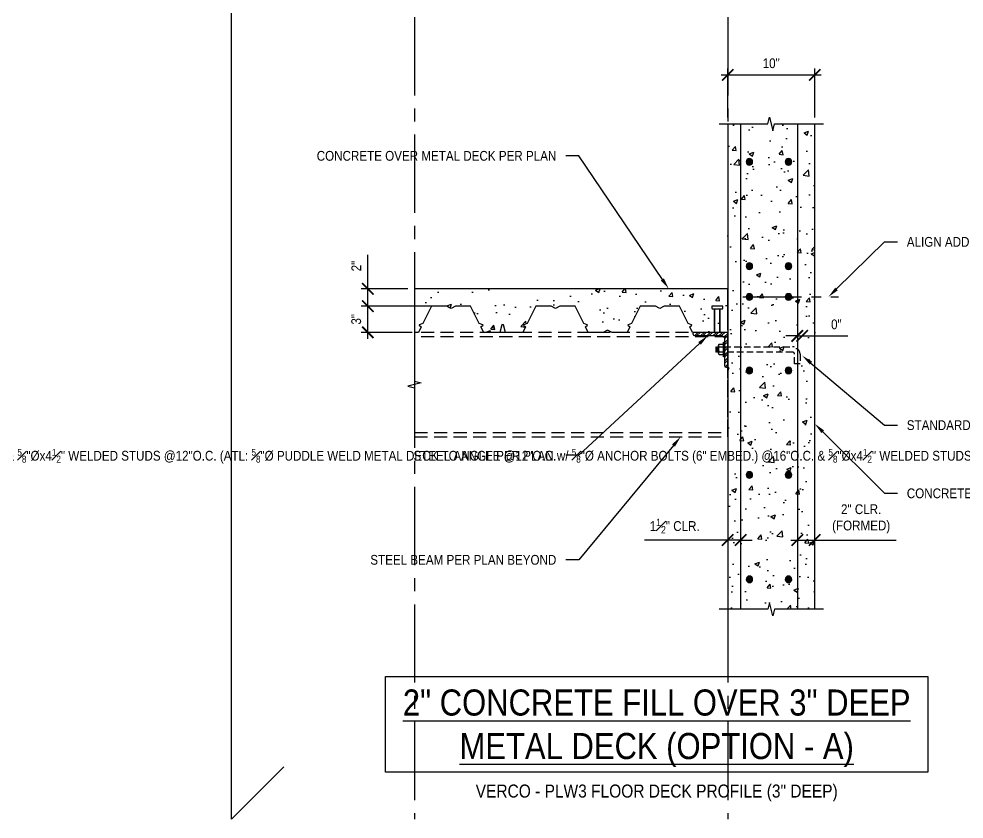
# Model space of a CAD drawing. Header units: inches. Extents: x -2661 to 42767, y -1222 to 9099.
# Drawn here: x 473.3 to 581.9, y 1811.5 to 1903.5 of the extents above; entities that cross this region are included whole.
import ezdxf
from ezdxf import colors
from ezdxf.entities.mleader import LeaderData, LeaderLine
from ezdxf.math import Vec2, Vec3

# ---------------------------------------------------------------- set-up
doc = ezdxf.new("R2010")
doc.units = ezdxf.units.IN
doc.header["$LTSCALE"] = 12
doc.header["$MEASUREMENT"] = 0
doc.header["$PDMODE"] = 3
for name, pattern in [('CENTER2', [1.125, 0.75, -0.125, 0.125, -0.125]), ('HIDDEN2', [0.1875, 0.125, -0.0625]), ('HIDDEN4', [0.09375, 0.0625, -0.03125])]:
    doc.linetypes.add(name, pattern=pattern)
doc.layers.get('0').update_dxf_attribs({"linetype": 'CONTINUOUS'})
doc.layers.get('DefPoints').update_dxf_attribs({"color": 251, "linetype": 'CONTINUOUS'})
doc.layers.add('DESIGNER COMMENTS', color=221, linetype='CONTINUOUS', plot=False)
doc.layers.add('S-ANNO-GRID-NONPLOT', color=251, linetype='CONTINUOUS', plot=False)
for name, color, linetype in [('S-ANNO-DIMS', 2, 'CONTINUOUS'), ('S-ANNO-NOTE', 4, 'CONTINUOUS'), ('S-BOLT', 2, 'CONTINUOUS'), ('S-BREAK', 2, 'CONTINUOUS'), ('S-CONC', 4, 'CONTINUOUS'), ('S-GRID', 1, 'CENTER2'), ('S-REBAR', 7, 'CONTINUOUS'), ('S-SIMPSON', 2, 'CONTINUOUS'), ('S-STEEL', 4, 'CONTINUOUS')]:
    doc.layers.add(name, color=color, linetype=linetype)
doc.layers.add('S-HATCH1', color=1, linetype='CONTINUOUS', transparency=0.5)
doc.layers.add('S-HATCH2', color=2, linetype='CONTINUOUS', transparency=0.5)
doc.styles.add('Arial', font='arial.ttf', dxfattribs={"width": 0.85})
doc.dimstyles.new('DIM-12_Se', dxfattribs={"dimscale": 12, "dimtxt": 0.09375, "dimasz": 0.109375, "dimexe": 0.0625, "dimexo": 0.0625, "dimgap": 0.0625, "dimtad": 1, "dimdec": 4, "dimzin": 11, "dimdsep": 46, "dimlunit": 4, "dimtxsty": 'Arial', "dimblk": 'ARCHTICK', "dimcen": 0.125, "dimdle": 0.0625, "dimclrd": 256, "dimclre": 256, "dimclrt": 4, "dimadec": 0, "dimazin": 0, "dimtfac": 0.75, "dimtdec": 4, "dimtmove": 0, "dimatfit": 3, "dimfxl": 1, "dimfrac": 1, "dimtolj": 1, "dimtzin": 0, "dimarcsym": 0})

# ---------------------------------------------------------------- blocks, each defined once
blk = doc.blocks.new('Se_24x36_STARTERS_GRID')
for p, q in [((-372.84, 92), (-372.84, 184)), ((-372.84, 0), (-372.84, 92)), ((-372.84, 0), (-366.84, 6))]:
    blk.add_line(p, q)
blk = doc.blocks.new('_ARCHTICK')
at = {"color": 0, "linetype": 'ByBlock', "const_width": 0.15}
blk.add_lwpolyline([(-0.5, -0.5), (0.5, 0.5)], dxfattribs=at)
blk = doc.blocks.new('*D1890')
at = {"layer": 'DefPoints', "color": 0, "transparency": 16777216}
for p in [(564.75, 1897.11), (554.75, 1891.47), (564.75, 1891.47)]:
    blk.add_point(p, dxfattribs=at)
at = {"layer": 'S-ANNO-DIMS', "lineweight": -2, "transparency": 16777216}
for p, q in [((554.75, 1892.22), (554.75, 1897.86)), ((564.75, 1892.22), (564.75, 1897.86)), ((554, 1897.11), (565.5, 1897.11))]:
    blk.add_line(p, q, dxfattribs=at)
at = {"layer": 'S-ANNO-DIMS', "lineweight": -2, "transparency": 16777216, "xscale": 1.3125, "yscale": 1.3125, "zscale": 1.3125, "rotation": 180}
blk.add_blockref('_ARCHTICK', (554.75, 1897.11), dxfattribs=at)
at = {"layer": 'S-ANNO-DIMS', "lineweight": -2, "transparency": 16777216, "xscale": 1.3125, "yscale": 1.3125, "zscale": 1.3125}
blk.add_blockref('_ARCHTICK', (564.75, 1897.11), dxfattribs=at)
at = {"layer": 'S-ANNO-DIMS', "color": 4, "transparency": 16777216, "insert": (559.75, 1898.44), "char_height": 1.125, "attachment_point": 5, "style": 'Arial'}
blk.add_mtext('\\A1;10"', dxfattribs=at)
blk = doc.blocks.new('*D1891')
at = {"layer": 'DefPoints', "color": 0, "transparency": 16777216}
for p in [(562.75, 1843.63), (564.75, 1843.63), (564.75, 1843.63)]:
    blk.add_point(p, dxfattribs=at)
at = {"layer": 'S-ANNO-DIMS', "lineweight": -2, "transparency": 16777216}
for p, q in [((562, 1843.63), (564.75, 1843.63)), ((564.75, 1843.63), (574.12, 1843.63))]:
    blk.add_line(p, q, dxfattribs=at)
at = {"layer": 'S-ANNO-DIMS', "lineweight": -2, "transparency": 16777216, "xscale": 1.3125, "yscale": 1.3125, "zscale": 1.3125, "rotation": 180}
blk.add_blockref('_ARCHTICK', (562.75, 1843.63), dxfattribs=at)
at = {"layer": 'S-ANNO-DIMS', "lineweight": -2, "transparency": 16777216, "xscale": 1.3125, "yscale": 1.3125, "zscale": 1.3125}
blk.add_blockref('_ARCHTICK', (564.75, 1843.63), dxfattribs=at)
at = {"layer": 'S-ANNO-DIMS', "color": 4, "transparency": 16777216, "insert": (570.09, 1846.07), "char_height": 1.125, "width": 8.596, "attachment_point": 5, "style": 'Arial'}
blk.add_mtext('\\A1;2" CLR. (FORMED)', dxfattribs=at)
blk = doc.blocks.new('*D1892')
at = {"layer": 'DefPoints', "color": 0, "transparency": 16777216}
for p in [(554.75, 1843.63), (554.75, 1843.63), (556.24, 1843.63)]:
    blk.add_point(p, dxfattribs=at)
at = {"layer": 'S-ANNO-DIMS', "lineweight": -2, "transparency": 16777216}
for p, q in [((554.75, 1843.63), (545.19, 1843.63)), ((556.24, 1843.63), (554.75, 1843.63)), ((556.24, 1843.63), (557.55, 1843.63))]:
    blk.add_line(p, q, dxfattribs=at)
at = {"layer": 'S-ANNO-DIMS', "lineweight": -2, "transparency": 16777216, "xscale": 1.3125, "yscale": 1.3125, "zscale": 1.3125}
blk.add_blockref('_ARCHTICK', (554.75, 1843.63), dxfattribs=at)
at = {"layer": 'S-ANNO-DIMS', "lineweight": -2, "transparency": 16777216, "xscale": 1.3125, "yscale": 1.3125, "zscale": 1.3125, "rotation": 180}
blk.add_blockref('_ARCHTICK', (556.24, 1843.63), dxfattribs=at)
at = {"layer": 'S-ANNO-DIMS', "color": 4, "transparency": 16777216, "insert": (548.66, 1845.24), "char_height": 1.125, "width": 5.841, "attachment_point": 5, "style": 'Arial'}
blk.add_mtext('\\A1;1{\\H0.75x;\\S1#2;}" CLR.', dxfattribs=at)
blk = doc.blocks.new('*D1897')
at = {"layer": 'DefPoints', "color": 0, "transparency": 16777216}
for p in [(513.39, 1872.51), (518.75, 1872.51), (513.39, 1870.51)]:
    blk.add_point(p, dxfattribs=at)
at = {"layer": 'DESIGNER COMMENTS', "lineweight": -2, "transparency": 16777216}
for p, q in [((513.39, 1872.51), (513.39, 1876.43)), ((518, 1872.51), (512.64, 1872.51)), ((513.39, 1869.76), (513.39, 1872.51))]:
    blk.add_line(p, q, dxfattribs=at)
at = {"layer": 'DESIGNER COMMENTS', "lineweight": -2, "transparency": 16777216, "xscale": 1.3125, "yscale": 1.3125, "zscale": 1.3125}
for p, rotation in [((513.39, 1872.51), 90), ((513.39, 1870.51), 270)]:
    blk.add_blockref('_ARCHTICK', p, dxfattribs=dict(at, rotation=rotation))
at = {"layer": 'DESIGNER COMMENTS', "color": 4, "transparency": 16777216, "insert": (512.07, 1875.13), "char_height": 1.125, "attachment_point": 5, "rotation": 90, "style": 'Arial'}
blk.add_mtext('\\A1;2"', dxfattribs=at)
blk = doc.blocks.new('*D1898')
at = {"layer": 'DefPoints', "color": 0, "transparency": 16777216}
for p in [(513.39, 1870.51), (522.5, 1870.51), (519.25, 1867.51)]:
    blk.add_point(p, dxfattribs=at)
at = {"layer": 'DESIGNER COMMENTS', "lineweight": -2, "transparency": 16777216}
for p, q in [((513.39, 1866.76), (513.39, 1871.26)), ((521.75, 1870.51), (512.64, 1870.51)), ((518.5, 1867.51), (512.64, 1867.51))]:
    blk.add_line(p, q, dxfattribs=at)
at = {"layer": 'DESIGNER COMMENTS', "lineweight": -2, "transparency": 16777216, "xscale": 1.3125, "yscale": 1.3125, "zscale": 1.3125}
for p, rotation in [((513.39, 1870.51), 90), ((513.39, 1867.51), 270)]:
    blk.add_blockref('_ARCHTICK', p, dxfattribs=dict(at, rotation=rotation))
at = {"layer": 'DESIGNER COMMENTS', "color": 4, "transparency": 16777216, "insert": (512.06, 1869.01), "char_height": 1.125, "attachment_point": 5, "rotation": 90, "style": 'Arial'}
blk.add_mtext('\\A1;3"', dxfattribs=at)
blk = doc.blocks.new('NUT-SM-THREADS-new')
for p, q in [((-0.94, 0.81), (-0.94, 0)), ((-0.94, 0), (-0.84, 0)), ((-0.84, 0), (0.84, 0)), ((-0.7, 0.94), (0.7, 0.94)), ((0.39, 1.44), (-0.5, 1.44)), ((-0.5, 1.44), (-0.39, 1.37)), ((-0.5, 1.31), (-0.39, 1.37)), ((0.5, 1.25), (-0.5, 1.31)), ((-0.5, 1.31), (-0.39, 1.25)), ((-0.5, 1.19), (-0.39, 1.25)), ((0.5, 1.12), (-0.5, 1.19)), ((-0.5, 1.19), (-0.39, 1.12)), ((-0.5, 1.06), (-0.39, 1.12)), ((0.5, 1), (-0.5, 1.06)), ((-0.5, 1.06), (-0.39, 1)), ((-0.5, 0.94), (-0.39, 1)), ((-0.47, 0.81), (-0.47, 0)), ((-0.39, 1.37), (0.39, 1.31)), ((-0.39, 1.25), (0.39, 1.19)), ((-0.39, 1.12), (0.39, 1.06)), ((-0.39, 1), (0.39, 0.94)), ((0.5, 1.37), (-0.09, 1.41)), ((0.39, 1.44), (0.39, 1.44)), ((0.39, 1.44), (0.5, 1.37)), ((0.39, 1.31), (0.5, 1.37)), ((0.39, 1.31), (0.5, 1.25)), ((0.39, 1.19), (0.5, 1.25)), ((0.39, 1.19), (0.5, 1.12)), ((0.39, 1.06), (0.5, 1.12)), ((0.39, 1.06), (0.5, 1)), ((0.39, 0.94), (0.5, 1)), ((0.47, 0.81), (0.47, 0)), ((0.84, 0), (0.94, 0)), ((0.94, 0.81), (0.94, 0))]:
    blk.add_line(p, q)
for centre, radius, start, end in [((-0.7, 0.65), 0.283, 33.8901, 146.1099), ((0, -0.01), 0.943, 60.1583, 119.8417), ((0.7, 0.65), 0.283, 33.8901, 146.1099)]:
    blk.add_arc(centre, radius, start, end)
blk = doc.blocks.new('NUT-w-WASHER-sm-new')
blk.add_lwpolyline([(-1.36, 0.17), (1.36, 0.17), (1.36, 0), (-1.36, 0)], close=True)
blk.add_blockref('NUT-SM-THREADS-new', (0, 0.17))
blk = doc.blocks.new('L4x4x0-375')
at = {"layer": 'S-HATCH1'}
h = blk.add_hatch(dxfattribs=at)
h.set_pattern_fill('STEEL', color=256, scale=4, style=0)
h.set_pattern_definition([(45, (-1406.46766, -498.0818), (-0.35355339, 0.35355339), []), (45, (-1406.46766, -497.8318), (-0.35355339, 0.35355339), [])])
edge = h.paths.add_edge_path()
edge.add_line((4, -2), (4, -1.8125))
edge.add_arc((3.8125, -1.8125), 0.1875, 0, 90)
edge.add_line((3.8125, -1.625), (0.75, -1.625))
edge.add_arc((0.75, -1.25), 0.375, 180, 270, ccw=False)
edge.add_line((0.375, -1.25), (0.375, 1.8125))
edge.add_arc((0.1875, 1.8125), 0.1875, 0, 90)
edge.add_line((0.1875, 2), (0, 2))
edge.add_line((0, 2), (0, -2))
edge.add_line((0, -2), (4, -2))
at = {"layer": 'S-STEEL'}
blk.add_lwpolyline([(4, -2), (4, -1.8125, 0.41421356), (3.8125, -1.625), (0.75, -1.625, -0.41421356), (0.375, -1.25), (0.375, 1.8125, 0.41421356), (0.1875, 2), (0, 2), (0, -2)], format="xyb", close=True, dxfattribs=at)
blk = doc.blocks.new('*U521')
h = blk.add_hatch(color=256)
h.dxf.hatch_style = 1
h.paths.add_polyline_path([(0.375, 0, 1), (-0.375, 0, 1)])
at = {"color": 0}
blk.add_circle((0, 0), 0.375, dxfattribs=at)
blk = doc.blocks.new('*U1826')
at = {"layer": 'S-REBAR', "linetype": 'ByBlock', "rotation": 180}
blk.add_blockref('*U521', (0, 0), dxfattribs=at)
blk = doc.blocks.new('*U1836')
at = {"layer": 'S-REBAR', "color": 0, "linetype": 'ByBlock', "lineweight": -2, "transparency": 16777216}
for p in [(0, 48), (4.5, 48), (0, 36), (4.5, 36), (0, 24), (4.5, 24), (0, 12), (4.5, 12), (0, 0), (4.5, 0)]:
    blk.add_blockref('*U1826', p, dxfattribs=at)
blk = doc.blocks.new('*D1903')
at = {"layer": 'DefPoints', "color": 0, "transparency": 16777216}
for p in [(562.75, 1867.1), (562.75, 1867.1), (563.31, 1867.1)]:
    blk.add_point(p, dxfattribs=at)
at = {"layer": 'S-ANNO-DIMS', "lineweight": -2, "transparency": 16777216}
for p, q in [((562.75, 1867.1), (561.44, 1867.1)), ((562.75, 1867.1), (563.31, 1867.1)), ((563.31, 1867.1), (568.54, 1867.1))]:
    blk.add_line(p, q, dxfattribs=at)
at = {"layer": 'S-ANNO-DIMS', "lineweight": -2, "transparency": 16777216, "xscale": 1.3125, "yscale": 1.3125, "zscale": 1.3125}
blk.add_blockref('_ARCHTICK', (562.75, 1867.1), dxfattribs=at)
at = {"layer": 'S-ANNO-DIMS', "lineweight": -2, "transparency": 16777216, "xscale": 1.3125, "yscale": 1.3125, "zscale": 1.3125, "rotation": 180}
blk.add_blockref('_ARCHTICK', (563.31, 1867.1), dxfattribs=at)
at = {"layer": 'S-ANNO-DIMS', "color": 4, "transparency": 16777216, "insert": (567.24, 1868.42), "char_height": 1.125, "attachment_point": 5, "style": 'Arial'}
blk.add_mtext('\\A1;0"', dxfattribs=at)

msp = doc.modelspace()

# ---------------------------------------------------------------- hatches: boundary and pattern name
at = {"layer": 'S-HATCH2'}
h = msp.add_hatch(dxfattribs=at)
h.set_pattern_fill('AR-CONC', color=256, scale=0.75, style=0)
h.set_pattern_definition([(50, (62.9455, 1659.5466), (5.37945, -0.47064), [0.5625, -6.1875]), (355, (62.9455, 1659.5466), (-1.040635, 5.64144), [0.45, -4.95]), (100.4514, (63.394, 1659.5073), (4.338816, 5.1708), [0.47805, -5.258566]), (46.1842, (62.9455, 1661.0466), (8.00431, -1.241395), [0.84375, -9.28125]), (96.6356, (63.6125, 1660.943), (7.00996, 7.30589), [0.71708, -7.88785]), (351.1842, (62.9455, 1661.0466), (7.00996, 7.30589), [0.675, -7.425]), (21, (63.6955, 1660.6716), (4.476803, -3.01964), [0.5625, -6.1875]), (326, (63.6955, 1660.6716), (1.824865, 5.438625), [0.45, -4.95]), (71.4514, (64.0686, 1660.42), (6.30167, 2.418984), [0.47805, -5.258566]), (37.5, (62.9455, 1659.5466), (0.091199, 2.496704), [0, -4.89, 0, -5.025, 0, -4.96875]), (7.5, (62.9455, 1659.5466), (1.973022, 2.958088), [0, -2.865, 0, -4.7775, 0, -1.89375]), (327.5, (61.273, 1659.5466), (4.003668, -0.1691615), [0, -1.875, 0, -5.85, 0, -7.7625]), (317.5, (60.523, 1659.5466), (4.373896, 0.750787), [0, -2.4375, 0, -3.885, 0, -5.5125])])
h.paths.add_polyline_path([(554.75489, 1835.67953), (559.37632, 1835.67953), (559.56561, 1836.45788), (559.75489, 1835.67953), (564.75489, 1835.67953), (564.75489, 1891.4703), (554.75489, 1891.4703)])
h = msp.add_hatch(dxfattribs=at)
h.set_pattern_fill('AR-CONC', color=256, scale=0.75, style=0)
h.set_pattern_definition([(50, (-882.552, 2396.433), (5.379451, -0.470641), [0.5625, -6.1875]), (355, (-882.552, 2396.433), (-1.040635, 5.641441), [0.45, -4.95]), (100.45144, (-882.104, 2396.394), (4.338816, 5.1708), [0.478051, -5.258566]), (46.1842, (-882.552, 2397.933), (8.00431, -1.241395), [0.84375, -9.28125]), (96.63564, (-881.885, 2397.83), (7.009965, 7.30589), [0.717078, -7.887853]), (351.18416, (-882.552, 2397.933), (7.009965, 7.30589), [0.675, -7.425]), (21, (-881.802, 2397.558), (4.476803, -3.019642), [0.5625, -6.1875]), (326, (-881.802, 2397.558), (1.824865, 5.438625), [0.45, -4.95]), (71.45144, (-881.429, 2397.3065), (6.301668, 2.418984), [0.478051, -5.258566]), (37.5, (-882.552, 2396.4332), (0.091199, 2.496704), [0, -4.89, 0, -5.025, 0, -4.96875]), (7.5, (-882.552, 2396.4332), (1.9730215, 2.958088), [0, -2.865, 0, -4.7775, 0, -1.89375]), (327.5, (-884.2245, 2396.4332), (4.0036683, -0.1691615), [0, -1.875, 0, -5.85, 0, -7.7625]), (317.5, (-884.9745, 2396.4332), (4.373896, 0.750787), [0, -2.4375, 0, -3.885, 0, -5.5125])])
h.paths.add_polyline_path([(544.70569, 1870.50658), (546.45569, 1870.50658), (546.95569, 1870.25658), (547.45569, 1870.50658), (549.20569, 1870.50658), (550.20111, 1868.51575), (550.67367, 1868.35823), (550.39689, 1868.12419), (550.70569, 1867.50658), (554.75489, 1867.50658), (554.75489, 1872.50658), (518.75489, 1872.50658), (518.75489, 1867.50658), (519.20569, 1867.50658), (519.51449, 1868.12419), (519.23771, 1868.35823), (519.71027, 1868.51575), (520.70569, 1870.50658), (522.45569, 1870.50658), (522.95569, 1870.25658), (523.45569, 1870.50658), (525.20569, 1870.50658), (526.20111, 1868.51575), (526.67367, 1868.35823), (526.39689, 1868.12419), (526.70569, 1867.50658), (528.58069, 1867.50658), (528.79944, 1868.38158), (528.98694, 1868.38158), (529.20569, 1867.50658), (531.20569, 1867.50658), (531.51449, 1868.12419), (531.23771, 1868.35823), (531.71027, 1868.51575), (532.70569, 1870.50658), (534.45569, 1870.50658), (534.95569, 1870.25658), (535.45569, 1870.50658), (537.20569, 1870.50658), (538.20111, 1868.51575), (538.67367, 1868.35823), (538.39689, 1868.12419), (538.70569, 1867.50658), (540.45569, 1867.50658), (540.95569, 1867.75658), (541.45569, 1867.50658), (543.20569, 1867.50658), (543.51449, 1868.12419), (543.23771, 1868.35823), (543.71027, 1868.51575)])

# ---------------------------------------------------------------- linework, layer by layer
at = {"layer": 'DESIGNER COMMENTS', "linetype": 'CENTER2'}
for p, q in [((518.75489, 2011.73791), (518.75489, 1811.54657)), ((554.75489, 2011.73791), (554.75489, 1811.54657))]:
    msp.add_line(p, q, dxfattribs=at)
at = {"layer": 'S-BOLT', "linetype": 'HIDDEN4'}
msp.add_lwpolyline([(562.44239, 1863.89094), (562.44239, 1864.98469, 0.414213562), (562.19239, 1865.23469), (554.37989, 1865.23469), (554.37989, 1865.85969), (562.19239, 1865.85969, -0.414213562), (563.06739, 1864.98469), (563.06739, 1863.89094)], format="xyb", close=True, dxfattribs=at)
at = {"layer": 'S-BREAK'}
for points in [[(553.75489, 1891.4703), (559.37632, 1891.4703), (559.56561, 1892.24865), (559.94418, 1890.69195), (560.13347, 1891.4703), (565.75489, 1891.4703)], [(518.75489, 1873.50658), (518.75489, 1861.88516), (519.53325, 1861.69587), (517.97654, 1861.3173), (518.75489, 1861.12801), (518.75489, 1854.50658)], [(565.75489, 1835.67953), (560.13347, 1835.67953), (559.94418, 1834.90118), (559.56561, 1836.45788), (559.37632, 1835.67953), (553.75489, 1835.67953)]]:
    msp.add_lwpolyline(points, dxfattribs=at)
at = {"layer": 'S-CONC'}
for points in [[(554.75489, 1891.4703), (554.75489, 1835.67953)], [(564.75489, 1835.67953), (564.75489, 1891.4703)], [(554.75489, 1867.75658), (554.75489, 1872.50658), (518.75489, 1872.50658)]]:
    msp.add_lwpolyline(points, dxfattribs=at)
at = {"layer": 'S-GRID', "color": 1, "linetype": 'CENTER2', "ltscale": 0.75}
msp.add_line((556.48834, 1871.58021), (567.47239, 1871.58021), dxfattribs=at)
at = {"layer": 'S-REBAR'}
for points in [[(556.24095, 1891.4703), (556.24095, 1835.67953)], [(562.75489, 1891.4703), (562.75489, 1835.67953)]]:
    msp.add_lwpolyline(points, dxfattribs=at)
at = {"layer": 'S-SIMPSON'}
msp.add_lwpolyline([(554.17314, 1870.50658), (552.92314, 1870.50658), (552.92314, 1870.28783, 0.414213562), (553.01689, 1870.19408), (553.23564, 1870.19408), (553.23564, 1867.50658), (553.23564, 1870.19408), (553.86064, 1870.19408), (553.86064, 1867.50658), (553.86064, 1870.19408), (554.07939, 1870.19408, 0.414213562), (554.17314, 1870.28783), (554.17314, 1870.50658)], format="xyb", close=True, dxfattribs=at)
at = {"layer": 'S-STEEL', "color": 5}
msp.add_lwpolyline([(552.95569, 1867.50658), (552.45569, 1867.50658), (550.70569, 1867.50658), (550.39689, 1868.12419), (550.63263, 1868.32352), (550.6036, 1868.38158), (550.20111, 1868.51575), (549.20569, 1870.50658), (547.45569, 1870.50658), (546.95569, 1870.25658), (546.45569, 1870.50658), (544.70569, 1870.50658), (543.71027, 1868.51575), (543.30778, 1868.38158), (543.27875, 1868.32352), (543.51449, 1868.12419), (543.20569, 1867.50658), (541.45569, 1867.50658), (540.95569, 1867.75658), (540.45569, 1867.50658), (538.70569, 1867.50658), (538.39689, 1868.12419), (538.63263, 1868.32352), (538.6036, 1868.38158), (538.20111, 1868.51575), (537.20569, 1870.50658), (535.45569, 1870.50658), (534.95569, 1870.25658), (534.45569, 1870.50658), (532.70569, 1870.50658), (531.71027, 1868.51575), (531.30778, 1868.38158), (531.27875, 1868.32352), (531.51449, 1868.12419), (531.20569, 1867.50658), (529.20569, 1867.50658), (528.98694, 1868.38158), (528.79944, 1868.38158), (528.58069, 1867.50658), (526.70569, 1867.50658), (526.39689, 1868.12419), (526.63263, 1868.32352), (526.6036, 1868.38158), (526.20111, 1868.51575), (525.20569, 1870.50658), (523.45569, 1870.50658), (522.95569, 1870.25658), (522.45569, 1870.50658), (520.70569, 1870.50658), (519.71027, 1868.51575), (519.30778, 1868.38158), (519.27875, 1868.32352), (519.51449, 1868.12419), (519.20569, 1867.50658), (518.75489, 1867.50658), (518.75489, 1867.50658)], dxfattribs=at)
at = {"layer": 'S-STEEL', "color": 2, "linetype": 'HIDDEN2'}
for points in [[(518.75489, 1855.50658), (554.75489, 1855.50658), (554.75489, 1867.50658), (518.75489, 1867.50658)], [(518.75489, 1856.00658), (554.75489, 1856.00658), (554.75489, 1867.00658), (518.75489, 1867.00658)]]:
    msp.add_lwpolyline(points, dxfattribs=at)

# ---------------------------------------------------------------- block references
at = {"layer": 'S-ANNO-GRID-NONPLOT'}
msp.add_blockref('Se_24x36_STARTERS_GRID', (870.57281, 1811.54657), dxfattribs=at)
at = {"layer": 'S-BOLT', "xscale": 0.625, "yscale": 0.625, "zscale": 0.625, "rotation": 90.00000000000001}
msp.add_blockref('NUT-w-WASHER-sm-new', (554.37989, 1865.54719), dxfattribs=at)
at = {"layer": 'S-REBAR', "xscale": -1, "rotation": 180}
msp.add_blockref('*U1836', (557.24095, 1887.11269), dxfattribs=at)
at = {"layer": 'S-REBAR', "linetype": 'ByBlock', "xscale": -1, "rotation": 180}
for p in [(557.24095, 1871.58021), (561.74095, 1871.58021)]:
    msp.add_blockref('*U521', p, dxfattribs=at)
at = {"layer": 'S-STEEL', "rotation": 180}
msp.add_blockref('L4x4x0-375', (554.75489, 1865.50658), dxfattribs=at)

# ---------------------------------------------------------------- texts
at = {"layer": 'DESIGNER COMMENTS', "insert": (546.59097, 1814.54657), "char_height": 1.5, "attachment_point": 5, "style": 'Arial'}
msp.add_mtext('VERCO - PLW3 FLOOR DECK PROFILE (3" DEEP)', dxfattribs=at)
at = {"layer": 'S-ANNO-NOTE', "color": 191, "insert": (546.59097, 1817.54657), "char_height": 3, "width": 59.3553797, "attachment_point": 8, "style": 'Arial', "bg_fill": 16, "box_fill_scale": 1.5, "bg_fill_color": 256, "bg_fill_transparency": 0}
msp.add_mtext('{\\L2" CONCRETE FILL OVER 3" DEEP METAL DECK (OPTION - A)}', dxfattribs=at)

# ---------------------------------------------------------------- dimensions: what is measured, and where the dimension line sits
at = {"layer": 'DESIGNER COMMENTS'}
for base, p1, p2, picture, middle in [((513.38786, 1872.50658), (513.38786, 1870.50658), (518.75489, 1872.50658), '*D1897', (512.07305, 1875.12679)), ((513.38786, 1870.50658), (519.25489, 1867.50658), (522.50489, 1870.50658), '*D1898', (512.06308, 1869.00658))]:
    dim = msp.add_linear_dim(base=base, p1=p1, p2=p2, angle=270, dimstyle='DIM-12_Se', dxfattribs=at)
    dim.commit()
    dim.dimension.update_dxf_attribs({"geometry": picture, "text_midpoint": middle})
at = {"layer": 'S-ANNO-DIMS'}
dim = msp.add_linear_dim(base=(564.75489, 1897.11243), p1=(554.75489, 1891.4703), p2=(564.75489, 1891.4703), angle=180, dimstyle='DIM-12_Se', dxfattribs=at)
dim.commit()
dim.dimension.update_dxf_attribs({"geometry": '*D1890', "text_midpoint": (559.75489, 1897.11243), "dimtype": 160})
dim = msp.add_linear_dim(base=(562.75489, 1867.09803), p1=(563.31342, 1867.09803), p2=(562.75489, 1867.09803), text='0"', dimstyle='DIM-12_Se', dxfattribs=at)
dim.commit()
dim.dimension.update_dxf_attribs({"geometry": '*D1903', "text_midpoint": (567.23797, 1867.09803), "dimtype": 160})
dim = msp.add_linear_dim(base=(564.75489, 1843.63117), p1=(562.75489, 1843.63117), p2=(564.75489, 1843.63117), angle=180, text='<> CLR. (FORMED)', dimstyle='DIM-12_Se', dxfattribs=at)
dim.commit()
dim.dimension.update_dxf_attribs({"geometry": '*D1891', "text_midpoint": (570.09187, 1846.06611)})
dim = msp.add_linear_dim(base=(554.75489, 1843.63117), p1=(556.24095, 1843.63117), p2=(554.75489, 1843.63117), text='<> CLR.', dimstyle='DIM-12_Se', dxfattribs=at)
dim.commit()
dim.dimension.update_dxf_attribs({"geometry": '*D1892', "text_midpoint": (548.66054, 1845.23797)})

# ---------------------------------------------------------------- leaders
at = {"layer": 'S-ANNO-NOTE'}
ml = msp.add_multileader_mtext('Standard', dxfattribs=at)
ml.set_content('\\A1;CONCRETE SLAB PER PLAN', color=4, style='Arial')
ml.set_leader_properties(color=2)
ml.build(insert=Vec2(0, 0))
ml.multileader.update_dxf_attribs({"dogleg_length": 0.36, "arrow_head_size": 1.3125, "scale": 12})
ctx = ml.context
ctx.base_point, ctx.scale, ctx.char_height, ctx.arrow_head_size, ctx.landing_gap_size, ctx.plane_origin = Vec3(704.83688, 1888.74956), 12, 1.125, 1.3125, 1.08, Vec3(712.43943, 2126.71423)
ctx.text_align_type = 2
notes = []
notes.append((ctx, [(0, (1, 1, 0), (722.81454, 1888.74956), (-1, 0), 1.5, [(0, [(730.59737, 1876.67953)], 0, [])])]))
ctx.mtext.insert, ctx.mtext.width, ctx.mtext.alignment, ctx.mtext.flow_direction = Vec3(720.23454, 1889.31206), 15.0614428, 3, 5
ml = msp.add_multileader_mtext('Standard', dxfattribs=at)
ml.set_content('\\A1;CONCRETE OVER METAL DECK PER PLAN', color=4, style='Arial')
ml.set_leader_properties(color=2)
ml.build(insert=Vec2(0, 0))
ml.multileader.update_dxf_attribs({"dogleg_length": 0.36, "arrow_head_size": 1.3125, "scale": 12})
ctx = ml.context
ctx.base_point, ctx.scale, ctx.char_height, ctx.arrow_head_size, ctx.landing_gap_size, ctx.plane_origin = Vec3(518.66898, 1887.7931), 12, 1.125, 1.3125, 1.08, Vec3(568.85199, 2202.95366)
ctx.text_align_type = 2
notes.append((ctx, [(0, (1, 1, 0), (537.6355, 1887.7931), (-1, 0), 1.5, [(0, [(547.97845, 1872.50658)], 0, [])])]))
ctx.mtext.insert, ctx.mtext.width, ctx.mtext.alignment, ctx.mtext.flow_direction = Vec3(535.0555, 1888.3652), 16.3006062, 3, 5
ml = msp.add_multileader_mtext('Standard', dxfattribs=at)
ml.set_content('\\A1;CONCRETE OVER METAL DECK PER PLAN', color=4, style='Arial')
ml.set_leader_properties(color=2)
ml.build(insert=Vec2(0, 0))
ml.multileader.update_dxf_attribs({"dogleg_length": 0.36, "arrow_head_size": 1.3125, "scale": 12})
ctx = ml.context
ctx.base_point, ctx.scale, ctx.char_height, ctx.arrow_head_size, ctx.landing_gap_size, ctx.plane_origin = Vec3(611.87808, 1887.7931), 12, 1.125, 1.3125, 1.08, Vec3(662.06109, 2202.95366)
ctx.text_align_type = 2
notes.append((ctx, [(0, (1, 1, 0), (630.8446, 1887.7931), (-1, 0), 1.5, [(0, [(641.18755, 1872.50658)], 0, [])])]))
ctx.mtext.insert, ctx.mtext.width, ctx.mtext.alignment, ctx.mtext.flow_direction = Vec3(628.2646, 1888.3652), 16.3006062, 3, 5
ml = msp.add_multileader_mtext('Standard', dxfattribs=at)
ml.set_content('\\A1;HORIZONAL HOLDOWN PER PLAN', color=4, style='Arial')
ml.set_leader_properties(color=2)
ml.build(insert=Vec2(0, 0))
ml.multileader.update_dxf_attribs({"dogleg_length": 0.36, "arrow_head_size": 1.3125, "scale": 12})
ctx = ml.context
ctx.base_point, ctx.scale, ctx.char_height, ctx.arrow_head_size, ctx.landing_gap_size, ctx.plane_origin = Vec3(792.55612, 1880.85923), 12, 1.125, 1.3125, 1.08, Vec3(859.19758, 2155.6092)
ctx.text_align_type = 2
notes.append((ctx, [(0, (1, 1, 0), (818.1192, 1880.85923), (-1, 0), 1.5, [(0, [(824.33666, 1866.66072)], 0, [])])]))
ctx.mtext.insert, ctx.mtext.width, ctx.mtext.alignment, ctx.mtext.flow_direction = Vec3(815.5392, 1881.43132), 22.5152516, 3, 5
ml = msp.add_multileader_mtext('Standard', dxfattribs=at)
ml.set_content('\\A1;ALIGN ADDITIONAL TYPICAL HORIZONTAL BARS', color=4, style='Arial')
ml.set_leader_properties(color=2)
ml.build(insert=Vec2(0, 0))
ml.multileader.update_dxf_attribs({"dogleg_length": 0.36, "arrow_head_size": 1.3125, "scale": 12})
ctx = ml.context
ctx.base_point, ctx.scale, ctx.char_height, ctx.arrow_head_size, ctx.landing_gap_size, ctx.plane_origin = Vec3(574.25489, 1877.90355), 12, 1.125, 1.3125, 1.08, Vec3(467.67252, 2128.01362)
notes.append((ctx, [(0, (1, 1, 0), (572.75489, 1877.90355), (1, 0), 1.5, [(0, [(566.32777, 1871.58021)], 0, [])])]))
ctx.mtext.insert, ctx.mtext.width, ctx.mtext.flow_direction = Vec3(575.33489, 1878.47564), 14.036485, 5
ml = msp.add_multileader_mtext('Standard', dxfattribs=at)
ml.set_content('\\A1;STEEL ANGLE PER PLAN w/ {\\H0.7x;\\S5#8;}"%%C ANCHOR BOLTS (6" EMBED.) @16"O.C. & {\\H0.7x;\\S5#8;}"%%Cx4{\\H0.7x;\\S1#2;}" WELDED STUDS @12"O.C. (ATL: {\\H0.7x;\\S5#8;}"%%C PUDDLE WELD METAL DECK TO ANGLE @12"O.C.', color=4, style='Arial')
ml.set_leader_properties(color=2)
ml.build(insert=Vec2(0, 0))
ml.multileader.update_dxf_attribs({"dogleg_length": 0.125, "arrow_head_size": 1.3125, "scale": 12})
ctx = ml.context
ctx.base_point, ctx.scale, ctx.char_height, ctx.arrow_head_size, ctx.landing_gap_size, ctx.plane_origin = Vec3(513.19068, 1853.38212), 12, 1.125, 1.3125, 1.08, Vec3(411.06727, 2142.26002)
ctx.text_align_type = 2
notes.append((ctx, [(1, (1, 1, 0), (537.6355, 1853.38212), (-1, 0), 1.5, [(0, [(552.47364, 1867.13158)], 0, [])])]))
ctx.mtext.insert, ctx.mtext.width, ctx.mtext.alignment, ctx.mtext.flow_direction = Vec3(535.0555, 1854.10999), 22.4994215, 3, 5
ml = msp.add_multileader_mtext('Standard', dxfattribs=at)
ml.set_content('\\A1;STEEL ANGLE PER PLAN w/ {\\H0.7x;\\S5#8;}"%%C ANCHOR BOLTS (6" EMBED.) @16"O.C. & {\\H0.7x;\\S5#8;}"%%Cx4{\\H0.7x;\\S1#2;}" WELDED STUDS @12"O.C. (ATL: {\\H0.7x;\\S5#8;}"%%C PUDDLE WELD METAL DECK TO ANGLE @12"O.C.', color=4, style='Arial')
ml.set_leader_properties(color=2)
ml.build(insert=Vec2(0, 0))
ml.multileader.update_dxf_attribs({"dogleg_length": 0.125, "arrow_head_size": 1.3125, "scale": 12})
ctx = ml.context
ctx.base_point, ctx.scale, ctx.char_height, ctx.arrow_head_size, ctx.landing_gap_size, ctx.plane_origin = Vec3(606.39977, 1853.38212), 12, 1.125, 1.3125, 1.08, Vec3(504.27637, 2142.26002)
ctx.text_align_type = 2
notes.append((ctx, [(1, (1, 1, 0), (630.8446, 1853.38212), (-1, 0), 1.5, [(0, [(645.68274, 1867.13158)], 0, [])])]))
ctx.mtext.insert, ctx.mtext.width, ctx.mtext.alignment, ctx.mtext.flow_direction = Vec3(628.2646, 1854.10999), 22.4994215, 3, 5
ml = msp.add_multileader_mtext('Standard', dxfattribs=at)
ml.set_content('\\A1;STANDARD HOOK', color=4, style='Arial')
ml.set_leader_properties(color=2)
ml.build(insert=Vec2(0, 0))
ml.multileader.update_dxf_attribs({"dogleg_length": 0.36, "arrow_head_size": 1.3125, "scale": 12})
ctx = ml.context
ctx.base_point, ctx.scale, ctx.char_height, ctx.arrow_head_size, ctx.landing_gap_size, ctx.plane_origin = Vec3(574.25489, 1856.83023), 12, 1.125, 1.3125, 1.08, Vec3(467.67252, 2119.69077)
notes.append((ctx, [(0, (1, 1, 0), (572.75489, 1856.83023), (1, 0), 1.5, [(0, [(563.31342, 1864.83023)], 0, [])])]))
ctx.mtext.insert, ctx.mtext.width, ctx.mtext.flow_direction = Vec3(575.33489, 1857.40233), 12.2900544, 5
ml = msp.add_multileader_mtext('Standard', dxfattribs=at)
ml.set_content('\\A1;{\\C4;1\\H0.7x;\\S3#4;\\H1.42857x;"x FULL DEPTH LSL LEDGER w/ LAYER OF BITUTHENE w/ (2) \\H0.7x;\\S5#8;\\H1.4286x;"%%C ANCHOR BOLTS @16"O.C.  (8" EMBED.) }', color=256, style='Arial')
ml.set_leader_properties(color=2)
ml.build(insert=Vec2(0, 0))
ml.multileader.update_dxf_attribs({"dogleg_length": 0.36, "arrow_head_size": 1.3125, "scale": 12})
ctx = ml.context
ctx.base_point, ctx.scale, ctx.char_height, ctx.arrow_head_size, ctx.landing_gap_size, ctx.plane_origin = Vec3(789.85115, 1846.04097), 12, 1.125, 1.3125, 0.75, Vec3(862.98252, 2140.89589)
ctx.text_align_type = 2
notes.append((ctx, [(0, (1, 1, 0), (818.1192, 1846.04097), (-1, 0), 1.5, [(0, [(831.35147, 1859.27324)], 0, [])])]))
ctx.mtext.insert, ctx.mtext.width, ctx.mtext.alignment, ctx.mtext.flow_direction = Vec3(815.8692, 1846.76885), 26.5054853, 3, 5
ml = msp.add_multileader_mtext('Standard', dxfattribs=at)
ml.set_content('\\A1;CONCRETE WALL PER PLAN', color=4, style='Arial')
ml.set_leader_properties(color=2)
ml.build(insert=Vec2(0, 0))
ml.multileader.update_dxf_attribs({"dogleg_length": 0.36, "arrow_head_size": 1.3125, "scale": 12})
ctx = ml.context
ctx.base_point, ctx.scale, ctx.char_height, ctx.arrow_head_size, ctx.landing_gap_size, ctx.plane_origin = Vec3(574.25489, 1849.00075), 12, 1.125, 1.3125, 1.08, Vec3(467.67252, 2111.86128)
notes.append((ctx, [(0, (1, 1, 0), (572.75489, 1849.00075), (1, 0), 1.5, [(0, [(564.75489, 1857.00075)], 0, [])])]))
ctx.mtext.insert, ctx.mtext.width, ctx.mtext.flow_direction = Vec3(575.33489, 1849.56363), 12.2900544, 5
ml = msp.add_multileader_mtext('Standard', dxfattribs=at)
ml.set_content('STEEL BEAM PER PLAN BEYOND', color=4, style='Arial')
ml.set_leader_properties(color=2)
ml.build(insert=Vec2(0, 0))
ml.multileader.update_dxf_attribs({"dogleg_length": 0.125, "arrow_head_size": 1.3125, "scale": 12})
ctx = ml.context
ctx.base_point, ctx.scale, ctx.char_height, ctx.arrow_head_size, ctx.landing_gap_size, ctx.plane_origin = Vec3(518.77726, 1841.34774), 12, 1.125, 1.3125, 1.08, Vec3(485.28168, 2189.64011)
ctx.text_align_type = 2
notes.append((ctx, [(1, (1, 1, 0), (537.6355, 1841.34774), (-1, 0), 1.5, [(0, [(549.34929, 1855.50658)], 0, [])])]))
ctx.mtext.insert, ctx.mtext.width, ctx.mtext.alignment, ctx.mtext.flow_direction = Vec3(535.0555, 1841.91983), 16.3006062, 3, 5
ml = msp.add_multileader_mtext('Standard', dxfattribs=at)
ml.set_content('STEEL BEAM PER PLAN BEYOND', color=4, style='Arial')
ml.set_leader_properties(color=2)
ml.build(insert=Vec2(0, 0))
ml.multileader.update_dxf_attribs({"dogleg_length": 0.125, "arrow_head_size": 1.3125, "scale": 12})
ctx = ml.context
ctx.base_point, ctx.scale, ctx.char_height, ctx.arrow_head_size, ctx.landing_gap_size, ctx.plane_origin = Vec3(611.98636, 1841.34774), 12, 1.125, 1.3125, 1.08, Vec3(578.49078, 2189.64011)
ctx.text_align_type = 2
notes.append((ctx, [(1, (1, 1, 0), (630.8446, 1841.34774), (-1, 0), 1.5, [(0, [(642.55839, 1855.50658)], 0, [])])]))
ctx.mtext.insert, ctx.mtext.width, ctx.mtext.alignment, ctx.mtext.flow_direction = Vec3(628.2646, 1841.91983), 16.3006062, 3, 5
ml = msp.add_multileader_mtext('Standard', dxfattribs=at)
ml.set_content('\\A1;{\\C4;FINISH, S.A.D.}', color=256, style='Arial')
ml.set_leader_properties(color=2)
ml.build(insert=Vec2(0, 0))
ml.multileader.update_dxf_attribs({"dogleg_length": 0.36, "arrow_head_size": 1.3125, "scale": 12})
ctx = ml.context
ctx.base_point, ctx.scale, ctx.char_height, ctx.arrow_head_size, ctx.landing_gap_size, ctx.plane_origin = Vec3(806.36358, 1837.74687), 12, 1.125, 1.3125, 0.75, Vec3(862.98252, 2137.47894)
ctx.text_align_type = 2
notes.append((ctx, [(0, (1, 1, 0), (818.1192, 1837.74687), (-1, 0), 1.5, [(0, [(828.88474, 1848.59405)], 0, [])])]))
ctx.mtext.insert, ctx.mtext.width, ctx.mtext.alignment, ctx.mtext.flow_direction = Vec3(815.8692, 1838.42064), 24.9928001, 3, 5
for ctx, leaders in notes:
    for number, flags, end, landing, length, lines in leaders:
        leader = LeaderData()
        leader.index, (leader.has_last_leader_line, leader.has_dogleg_vector, leader.attachment_direction) = number, flags
        leader.last_leader_point, leader.dogleg_vector, leader.dogleg_length = Vec3(end), Vec3(landing), length
        for number, points, colour, breaks in lines:
            line = LeaderLine()
            line.index, line.vertices, line.color, line.breaks = number, Vec3.list(points), colors.encode_raw_color(colour), breaks
            leader.lines.append(line)
        ctx.leaders.append(leader)

doc.saveas('drawing.dxf')
